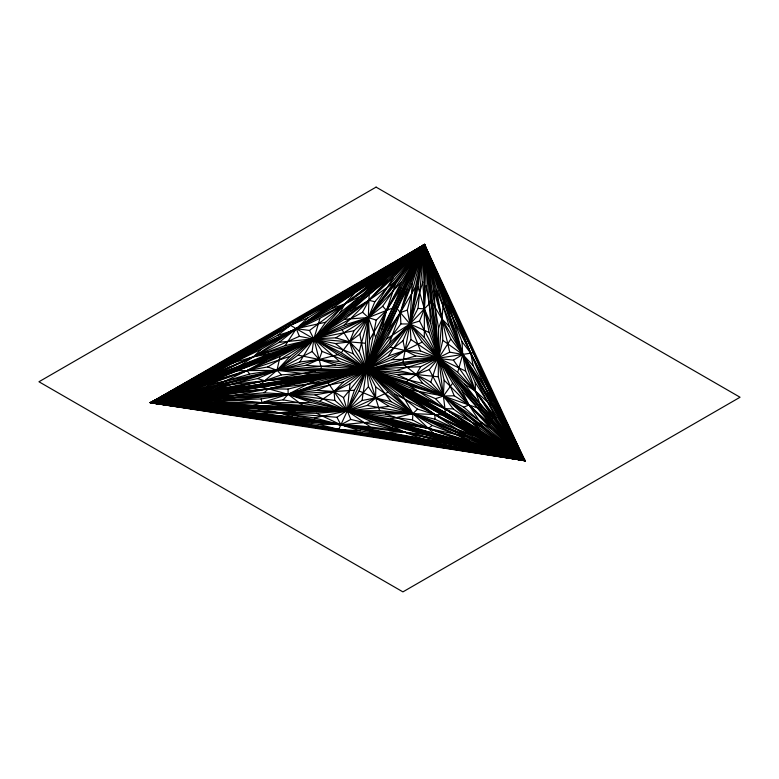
<?xml version="1.0" encoding="UTF-8"?>
<svg xmlns="http://www.w3.org/2000/svg" width="779" height="779" viewBox="0 0 779 779"><rect width="100%" height="100%" fill="white"/><g stroke="black" fill="none" stroke-linecap="round" stroke-linejoin="round"><path stroke-width="1.17" d="M275.727 421.02L524.88 460.671L461.723 390.347L424.321 337.492L424.545 244.489L150.435 402.743L524.88 460.671L424.545 244.489L243.106 350.745L150.435 402.743L400.542 440.33L524.88 460.671L456.212 316.819L424.545 244.489L334.473 297.987L150.435 402.743C275.425 420.962 400.698 437.282 524.88 460.671L489.65 388.887L470.711 353.199L449.298 305.017L424.545 244.489L230.808 361.222L150.435 402.743L422.413 441.235L524.88 460.671L446.63 305.426L424.545 244.489C335.097 300.49 243.584 353.14 150.435 402.743L255.278 417.038L338.729 429.395L400.542 440.33M456.212 316.819L470.711 353.199L493.896 401.097L524.88 460.671C457.088 444.692 389.198 422.695 318.757 424.38L150.435 402.743L268.891 353.909L342.049 329.712L366.617 369.295L375.77 386.959L375.624 397.942L367.182 405.45L347.307 410.903L314.327 417.914L279.534 412.802L229.688 408.118L150.435 402.743L352.634 290.888L424.545 244.489L489.65 388.887M318.757 424.38L338.729 429.395L360.365 430.816L524.88 460.671L491.228 401.516L424.545 244.489C378.886 279.534 333.987 319.205 277.47 335.418L150.435 402.743L255.999 415.499L524.88 460.671L453.144 408.839L443.397 396.044L438.285 376.802L438.577 328.134L424.545 244.489L307.929 317.832L290.421 325.31L243.106 350.745M473.165 365.692L462.707 354.435L449.726 352.157L424.545 244.489L369.178 292.622L366.617 369.295L362.04 400.523L336.918 417.281L150.435 402.743L366.51 293.04L424.545 244.489L462.025 341.669L470.711 353.199L473.165 365.692L524.88 460.671L252.279 407.485L150.435 402.743L226.708 364.718L296.283 328.689L332.136 308.367L424.545 244.489L481.071 407.378L524.88 460.671L429.706 441.547L340.871 424.769L292.456 417.008L150.435 402.743L261.072 349.391L296.283 328.689L374.894 280.294L424.545 244.489L443.436 301.639L462.707 354.435L475.258 382.528L524.88 460.671C401.828 431.43 276.526 412.403 150.435 402.743L212.463 374.076L253.526 356.763L285.095 345.681L313.869 338.846L353.968 330.734L368.34 317.54L382.655 306.274L424.545 244.489L449.249 326.479L462.707 354.435L495.989 417.943L524.88 460.671L450.866 443.991L404.35 432.111L371.943 421.867L347.307 410.903L315.096 394.914L288.123 394.32L218.159 395.605L150.435 402.743L299.35 336.324L335.613 343.588L349.605 341.893L359.83 334.113L368.34 317.54L374.845 301.755L424.545 244.489L436.532 289.827L441.975 319.02L442.813 340.345L438.684 358.155L430.797 382.255L443.397 396.044L480.302 430.378L524.88 460.671L432.764 303.284L424.545 244.489L234.528 369.236L150.435 402.743L432.569 435.383L524.88 460.671L491.753 405.723L462.707 354.435L436.532 289.827M255.278 417.038L340.871 424.769L350.784 419.423L524.88 460.671L490.458 424.516L468.987 404.953L454.245 395.79L438.684 358.155L429.141 332.448L424.389 308.873L422.851 281.93L424.545 244.489L358.691 288.522L296.283 328.689L212.463 374.076M228.851 360.102L296.283 328.689L309.497 330.462L424.545 244.489L430.758 323.616L444.147 380.191L443.397 396.044L479.786 426.171L524.88 460.671L392.392 425.86L319.526 401.38L288.123 394.32L264.052 392.791L150.435 402.743L214.41 375.205L253.526 356.763L279.233 342.293L296.283 328.689L350.686 289.759M450.866 443.991L340.871 424.769L249.416 413.649L150.435 402.743L257.45 378.565L276.973 370.298L298.055 355.117L339.956 312.876L424.545 244.489L412.179 283.585L409.949 323.976L410.981 339.556L405.08 350.472L391.72 359.694L328.105 382.888L288.123 394.32L261.189 398.955L150.435 402.743L394.573 307.286L424.545 244.489L433.864 290.246L441.975 319.02L450.817 339.108L462.707 354.435L493.896 401.097M449.298 305.017L462.707 354.435L465.686 371.135L475.424 391.087L493.321 418.352L524.88 460.671L445.666 414.282L424.545 244.489L401.389 281.92L368.34 317.54L344.191 325.096L313.869 338.846L233.807 370.775L150.435 402.743L215.296 401.769L288.123 394.32L320.821 382.586L415.743 355.984L453.436 360.161L524.88 460.671L462.259 440.797L428.372 428.401L412.51 419.891L412.938 413.62L402.071 394.33L366.617 369.295L341.28 352.721L313.869 338.846L279.233 342.293M426.045 285.727L424.389 308.873L419.56 321.065L438.684 358.155L452.677 383.161L468.987 404.953L490.984 428.723L524.88 460.671L259.621 386.326L150.435 402.743L295.319 410.845L379.626 410.669L412.938 413.62L435.101 419.258L524.88 460.671L464.586 384.183L422.179 342.108L409.949 323.976L407.31 310.081L424.545 244.489L259.212 385.439L150.435 402.743L444.536 414.934L524.88 460.671L396.112 307.53L424.545 244.489L430.806 302.155L438.684 358.155L482.454 425.753L524.88 460.671L435.237 434.964L347.307 410.903L311.522 402.616L288.123 394.32L224.732 397.446L150.435 402.743L266.029 360.073L313.869 338.846L362.547 312.243L368.915 300.295L387.523 279.768L424.545 244.489L426.045 285.727L438.684 358.155L490.458 424.516M443.436 301.639L438.684 358.155L429.229 369.626L416.229 374.495L397.202 374.582L366.617 369.295L298.055 355.117M410.981 339.556L438.684 358.155L480.361 408.917L524.88 460.671L472.415 434.935L412.938 413.62L385.488 414.058L347.307 410.903L250.322 406.356L150.435 402.743L215.267 389.373L276.973 370.298L290.051 356.354L350.628 311.22L424.545 244.489L417.992 308.435L409.949 323.976L390.152 347.064L366.617 369.295L349.985 383.794L347.307 410.903L350.784 419.423M319.526 401.38L366.617 369.295L402.977 340.793L409.949 323.976L418.041 286.974L424.545 244.489L393.58 277.402L368.34 317.54L369.597 339.761L366.617 369.295L368.477 386.657L375.624 397.942L389.062 406.356L412.938 413.62L465.121 434.633L524.88 460.671L444.147 380.191M379.626 410.669L366.617 369.295L365.497 343.247L368.34 317.54L393.385 283.157L424.545 244.489L402.918 362.254L224.732 397.446M438.285 376.802L366.617 369.295L335.564 365.049L319.156 359.479L312.116 351.514L313.869 338.846L319.848 318.845M344.191 325.096L424.545 244.489L415.373 287.383L409.949 323.976L388.526 355.896L366.617 369.295L343.403 381.953L288.123 394.32L224.021 398.984L150.435 402.743L211.547 381.369L247.089 370.629L280.089 356.461L313.869 338.846L344.386 319.341L368.915 300.295L393.58 277.402M341.28 352.721L424.545 244.489L401.204 287.665L386.501 310.441L376.228 320.14L366.617 369.295L359.041 390.97L347.307 410.903L316.478 413.289L279.534 412.802L228.977 409.666M280.089 356.461L276.973 370.298L281.472 374.845L366.617 369.295L420.699 366.656L449.726 352.157M249.416 413.649L347.307 410.903L354.416 390.26L366.617 369.295L381.895 329.274L386.501 310.441L401.389 281.92M412.51 419.891L347.307 410.903L287.5 406.326L150.435 402.743L219.366 385.878L276.973 370.298L299.818 361.992L319.156 359.479L339.663 361.553L366.617 369.295L422.793 383.492L443.397 396.044L463.817 407.183L524.88 460.671L432.238 425.422L412.938 413.62L391.204 401.73L366.617 369.295L359.255 351.368L368.34 317.54L395.343 284.286L424.545 244.489L389.627 342.857L366.617 369.295L343.549 397.66L347.307 410.903L369.801 426.493M495.989 417.943L475.424 391.087L457.682 372.372L462.707 354.435L462.025 341.669M382.655 306.274L386.501 310.441L375.644 337.395L366.617 369.295L317.238 390.289L288.123 394.32L283.069 399.861L261.958 402.655L221.869 403.61L150.435 402.743L290.051 356.354M369.597 339.761L424.545 244.489L407.368 288.619L400.367 312.583L386.433 339.06L366.617 369.295L250.322 406.356M422.851 281.93L409.949 323.976L389.627 342.857M395.343 284.286L366.617 369.295L288.074 389.081L268.395 388.789L226.884 392.82L150.435 402.743L207.448 384.865L247.089 370.629L266.029 360.073M309.497 330.462L313.869 338.846L322.078 351.397L319.156 359.479L305.68 365.38L249.631 374.047L150.435 402.743L311.522 402.616M438.577 328.134L441.975 319.02L449.249 326.479M353.968 330.734L349.605 341.893L353.199 353.734L366.617 369.295L388.205 392.178L412.938 413.62L469.552 441.099L524.88 460.671L404.155 364.923L219.366 385.878M412.179 283.585L400.367 312.583L388.059 330.228L366.617 369.295L314.239 380.736L268.395 388.789L218.159 395.605M401.204 287.665L366.617 369.295L298.941 381.681L150.435 402.743L217.409 384.758L276.973 370.298L335.564 365.049M388.059 330.228L424.545 244.489L381.895 329.274M394.573 307.286L366.617 369.295L226.884 392.82M338.018 430.933L424.545 244.489M396.112 307.53L366.617 369.295L259.621 386.326M407.368 288.619L366.617 369.295L259.212 385.439M339.956 312.876L344.902 304.005L374.894 280.294M420.699 366.656L416.229 374.495L422.793 383.492M415.373 287.383L366.617 369.295L225.228 389.266L150.435 402.743L354.416 390.26M299.818 361.992L313.869 338.846L325.7 322.233L344.902 304.005L332.136 308.367M450.817 339.108L438.684 358.155L406.248 381.759L366.617 369.295L322.078 351.397M285.095 345.681L296.283 328.689L307.929 317.832M452.677 383.161L443.397 396.044L435.558 398.682L366.617 369.295L337.901 354.669L313.869 338.846L226.708 364.718M407.31 310.081L400.367 312.583L400.873 323.947L366.617 369.295L297.286 378.117L150.435 402.743L337.901 354.669M368.477 386.657L347.307 410.903L229.688 408.118M358.691 288.522L313.869 338.846L267.791 366.948L247.089 370.629L249.631 374.047M430.806 302.155L366.617 369.295L311.347 374.514L264.675 380.775L215.267 389.373M343.403 381.953L334.016 391.506L315.096 394.914M215.296 401.769L261.958 402.655L302.797 405.392L347.307 410.903L403.064 424.204L524.88 460.671L467.264 430.008L434.809 414.535L417.515 409.102L412.938 413.62L390.63 418.985L283.069 399.861M261.072 349.391L253.526 356.763L268.891 353.909M264.052 392.791L268.395 388.789L298.941 381.681M376.851 281.423L313.869 338.846L217.409 384.758M366.51 293.04L313.869 338.846L211.547 381.369M369.178 292.622L313.869 338.846L234.528 369.236M387.523 279.768L313.869 338.846L214.41 375.205M277.47 335.418L290.421 325.31L334.473 297.987M432.238 425.422L428.372 428.401L403.064 424.204M393.385 283.157L313.869 338.846L321.503 368.652C357.59 372.245 398.322 361.884 430.797 382.255M352.634 290.888L296.283 328.689L230.808 361.222M386.433 339.06L409.949 323.976L419.56 321.065M339.663 361.553L313.869 338.846L335.807 337.833L368.34 317.54L376.228 320.14M453.436 360.161L462.707 354.435L446.63 305.426M350.628 311.22L368.915 300.295L374.845 301.755M312.116 351.514L276.973 370.298L207.448 384.865M314.239 380.736L288.123 394.32L302.797 405.392M422.179 342.108L366.617 369.295L315.446 371.018L276.973 370.298L267.791 366.948M349.985 383.794L334.016 391.506L317.238 390.289M342.049 329.712L368.34 317.54L375.644 337.395M388.205 392.178L347.307 410.903L252.279 407.485M463.817 407.183L468.987 404.953L461.723 390.347M281.472 374.845L264.675 380.775L225.228 389.266M388.526 355.896L405.08 350.472L420.553 350.939L438.684 358.155L465.686 371.135M396.677 370.376L438.684 358.155L457.682 372.372M325.7 322.233L296.283 328.689L299.35 336.324M404.155 364.923L438.684 358.155L491.753 405.723M320.821 382.586L150.435 402.743L315.446 371.018M362.04 400.523L375.624 397.942L391.204 401.73M150.435 402.743L473.379 352.78M295.319 410.845L279.534 412.802L292.456 417.008M402.918 362.254L438.684 358.155L493.321 418.352M389.062 406.356L347.307 410.903L221.869 403.61M371.943 421.867L340.871 424.769L255.999 415.499M297.286 378.117L264.675 380.775L257.45 378.565M344.386 319.341L368.34 317.54L362.547 312.243M321.503 368.652L276.973 370.298L311.347 374.514M391.72 359.694L438.684 358.155L481.071 407.378M454.245 395.79L443.397 396.044L409.968 389.773L366.617 369.295L335.613 343.588M233.807 370.775L366.617 369.295L480.361 408.917M400.873 323.947L409.949 323.976L429.141 332.448M389.529 432.024L404.35 432.111L392.392 425.86M453.144 408.839L444.965 408.673L419.024 396.949L366.617 369.295L305.68 365.38M417.992 308.435L424.389 308.873L430.758 323.616M365.497 343.247L313.869 338.846L353.199 353.734M224.021 398.984L347.307 410.903L464.401 436.172L524.88 460.671L409.442 385.556L366.617 369.295L359.83 334.113M429.706 441.547L347.307 410.903L334.824 400.435L288.123 394.32L288.074 389.081M287.5 406.326L261.958 402.655L261.189 398.955M367.182 405.45L412.938 413.62L464.401 436.172M422.413 441.235L340.871 424.769L314.327 417.914M421.702 442.784L340.871 424.769L316.478 413.289M390.152 347.064L438.684 358.155L433.864 290.246M390.63 418.985L428.372 428.401L469.552 441.099M462.259 440.797L347.307 410.903L328.105 382.888M432.569 435.383L347.307 410.903L451.586 442.453M335.807 337.833L349.605 341.893L359.255 351.368M409.442 385.556L443.397 396.044L490.984 428.723M360.365 430.816L340.871 424.769L336.918 417.281M385.488 414.058L524.88 460.671L471.772 427.408L444.965 408.673L409.968 389.773M406.248 381.759L443.397 396.044L482.454 425.753M359.041 390.97L524.88 460.671L419.024 396.949M397.202 374.582L443.397 396.044L429.229 369.626M479.786 426.171L366.617 369.295L435.237 434.964M471.772 427.408L366.617 369.295L394.778 394.028L524.88 460.671L288.464 324.181M415.743 355.984L405.08 350.472L402.977 340.793M472.415 434.935L434.809 414.535L402.071 394.33M417.515 409.102L366.617 369.295L414.516 399.559L524.88 460.671M445.666 414.282L366.617 369.295L465.121 434.633M444.536 414.934L366.617 369.295L467.264 430.008M480.302 430.378L444.965 408.673L435.558 398.682M464.586 384.183L475.424 391.087L475.258 382.528M343.549 397.66L334.016 391.506L334.824 400.435M442.813 340.345L462.707 354.435L491.228 401.516M375.77 386.959L412.938 413.62L394.778 394.028M414.516 399.559L434.809 414.535L435.101 419.258M424.321 337.492L409.949 323.976L420.553 350.939M418.041 286.974L438.684 358.155L432.764 303.284M376.082 187.116L38.95 381.759L402.918 591.884L740.05 397.241L376.082 187.116"/></g></svg>
